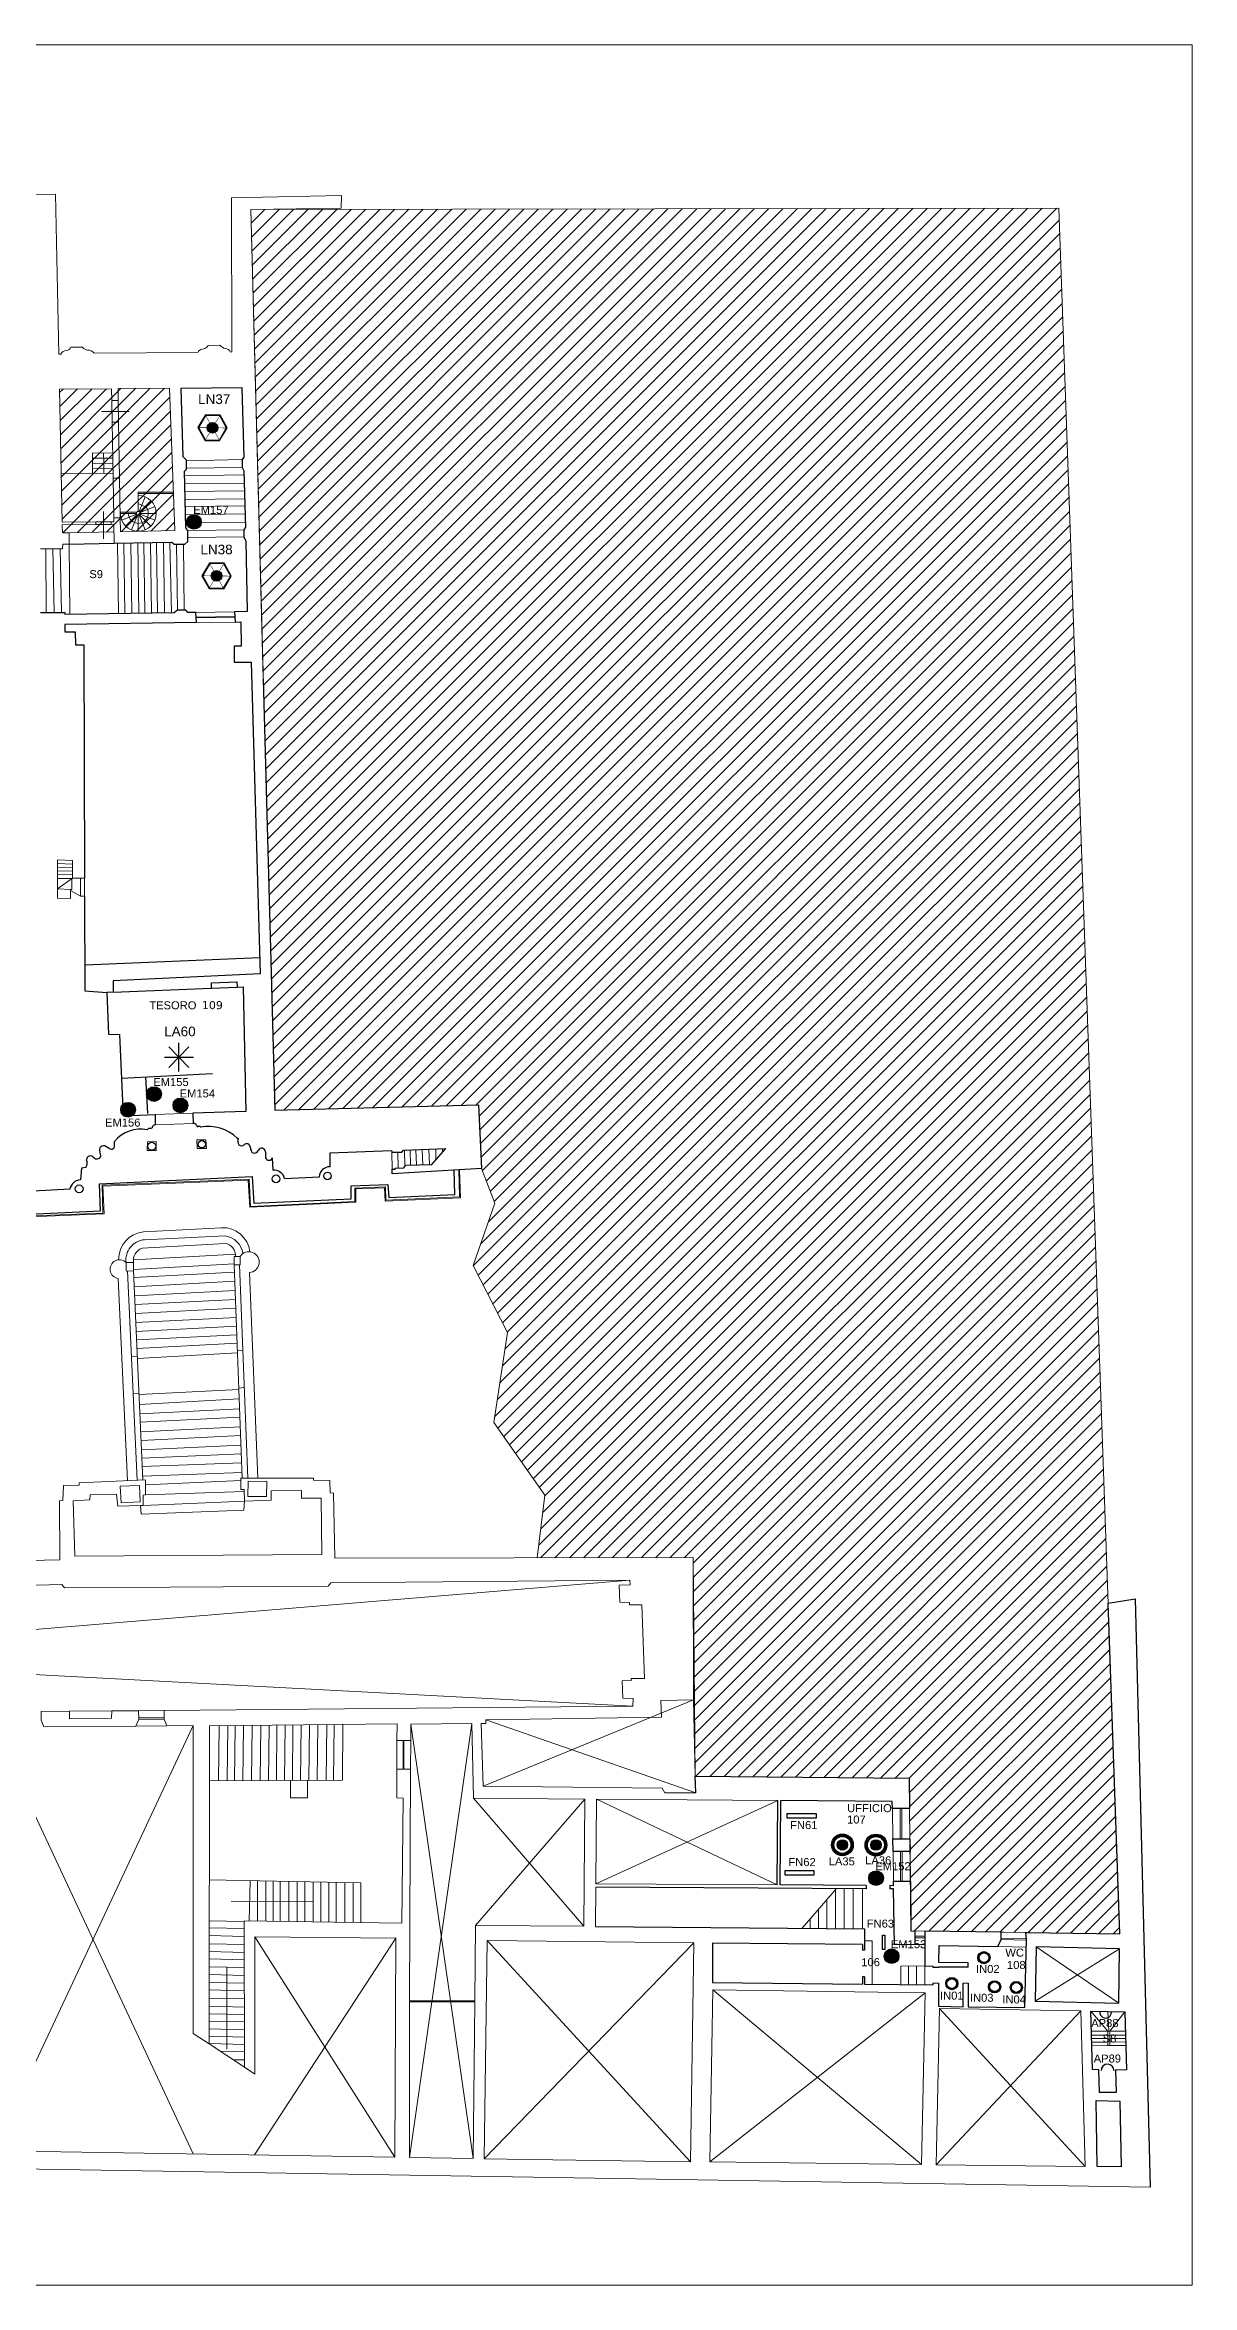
# Model space of a CAD drawing. Header units: metres. Extents: x 14 to 11854, y -8378 to 22.
# Drawn here: x 7553 to 11854, y -8378 to 22 of the extents above; entities that cross this region are included whole.
import ezdxf
from ezdxf.enums import TextEntityAlignment as Align

# ---------------------------------------------------------------- set-up
doc = ezdxf.new("R2010")
doc.units = ezdxf.units.M
doc.header["$LTSCALE"] = 0.0125
for name, color, linetype in [('CODICE EMERGENZE', 190, 'Continuous'), ('CODICE LAMPADINE', 150, 'Continuous'), ('LAMPADE DI EMERGENZA', 3, 'Continuous')]:
    doc.layers.add(name, color=color, linetype=linetype)
for name, color, linetype, lineweight in [('LAMPADINE', 30, 'Continuous', 30), ('MURI', 7, 'Continuous', 9), ('VANI', 66, 'Continuous', 9)]:
    doc.layers.add(name, color=color, linetype=linetype, lineweight=lineweight)
doc.styles.add('ducale_200', font='ARIAL.TTF', dxfattribs={"height": 1})
doc.styles.get("Standard").update_dxf_attribs({"font": 'romans.shx'})

# ---------------------------------------------------------------- blocks, each defined once
blk = doc.blocks.new('sospensione normale')
h = blk.add_hatch(color=256)
h.paths.add_polyline_path([(24193.1, 756.4, 1), (24171.9, 756.4, 1)], flags=16)
h.paths.add_polyline_path([(24176, 756.4, -1), (24189, 756.4, -1)], flags=0)
h.paths.add_polyline_path([(24195.1, 756.4, 1), (24169.9, 756.4, 1)])
for radius in [13.6, 12.6, 11.6, 10.6, 6.52]:
    blk.add_circle((24182.5, 756.4), radius)
blk = doc.blocks.new('FB')
h = blk.add_hatch(color=256)
edge = h.paths.add_edge_path(flags=16)
edge.add_arc((323.34, 430.98), 1.01, 0, 360)
edge = h.paths.add_edge_path()
edge.add_arc((323.34, 430.98), 1.27, 0, 360)
for radius in [1.27, 1.01]:
    blk.add_circle((323.34, 430.98), radius)
blk = doc.blocks.new('LANTERNA')
at = {"linetype": 'Continuous'}
h = blk.add_hatch(color=256, dxfattribs=at)
h.paths.add_polyline_path([(65.31, -45.84, 1), (69.69, -45.84, 1)])
h.paths.add_polyline_path([(69.48, -45.84, -1), (65.51, -45.84, -1)], flags=16)
h = blk.add_hatch(dxfattribs=at)
h.set_pattern_fill('ANSI37', color=256, scale=3.214976, style=0)
h.set_pattern_definition([(45, (-226.14574, -312.50277), (-0.2841664, 0.2841664), []), (135, (-226.14574, -312.50277), (-0.2841664, -0.2841664), [])])
edge = h.paths.add_edge_path()
edge.add_arc((67.5, -45.84), 1.98, 0, 360)
at = {"layer": 'LAMPADINE'}
h = blk.add_hatch(color=14, dxfattribs=at)
h.paths.add_polyline_path([(70.35, -50.95), (73.35, -45.93), (70.5, -40.81), (64.65, -40.72), (61.64, -45.75), (64.49, -50.87)], flags=16)
h.paths.add_polyline_path([(70.46, -51.16), (73.59, -45.93), (70.62, -40.61), (64.54, -40.52), (61.41, -45.75), (64.38, -51.06)])
at = {"linetype": 'Continuous'}
for radius in [2.19, 1.98]:
    blk.add_circle((67.5, -45.84), radius, dxfattribs=at)
at = {"layer": 'LAMPADINE', "color": 14, "const_width": 0.2}
for points in [[(61.41, -45.75), (65.31, -45.81)], [(64.54, -40.52), (66.43, -43.92)], [(70.62, -40.61), (68.62, -43.96)], [(69.69, -45.87), (73.59, -45.93)], [(66.37, -47.72), (64.38, -51.06)], [(68.57, -47.75), (70.46, -51.16)]]:
    blk.add_lwpolyline(points, dxfattribs=at)
at = {"layer": 'LAMPADINE', "color": 14}
for points in [[(70.46, -51.16), (73.59, -45.93), (70.62, -40.61), (64.54, -40.52), (61.41, -45.75), (64.38, -51.06)], [(70.35, -50.95), (73.35, -45.93), (70.5, -40.81), (64.65, -40.72), (61.64, -45.75), (64.49, -50.87)]]:
    blk.add_lwpolyline(points, close=True, dxfattribs=at)

msp = doc.modelspace()

# ---------------------------------------------------------------- hatches: boundary and pattern name
at = {"layer": 'LAMPADE DI EMERGENZA'}
for points in [[(8085, -1766.8, 1), (8139.9, -1766.8, 1)], [(7837.7, -3970.7, 1), (7892.7, -3970.7, 1)], [(7935.1, -3912, 1), (7990.1, -3912, 1)], [(8034, -3954.7, 1), (8089, -3954.7, 1)], [(10641.7, -6852.1, 1), (10696.7, -6852.1, 1)], [(10700.2, -7144.6, 1), (10755.2, -7144.6, 1)]]:
    msp.add_hatch(color=256, dxfattribs=at).paths.add_polyline_path(points)
at = {"layer": 'MURI'}
h = msp.add_hatch(dxfattribs=at)
h.set_pattern_fill('ANSI31', color=252, scale=12, style=0)
h.set_pattern_definition([(45, (-53395.85, -8595.714), (-26.940768, 26.940768), [])])
h.paths.add_polyline_path([(8325.1, -596), (8415, -3972.5), (9179, -3952.1), (9190.8, -4190.8), (9240.6, -4321.1), (9159.6, -4555.3), (9287.5, -4806.6), (9236.3, -5143), (9428.1, -5415.5), (9398.8, -5650.7), (9983.6, -5649.4), (9991.9, -6469.6), (10794.1, -6477.2), (10799.7, -7049.9), (11583.6, -7060.9), (11354.2, -590.5)])
h = msp.add_hatch(dxfattribs=at)
h.set_pattern_fill('ANSI31', color=252, scale=12, style=0)
h.paths.add_polyline_path([(7608.5, -1268.9), (7619.5, -1808.1), (8040.1, -1799.4), (8021.2, -1265.9)])

# ---------------------------------------------------------------- linework, layer by layer
at = {"layer": 'LAMPADE DI EMERGENZA'}
for centre in [(8112.4, -1766.8), (7865.2, -3970.7), (7962.6, -3912), (8061.5, -3954.7), (10669.2, -6852.1), (10727.7, -7144.6)]:
    msp.add_circle(centre, 27.5, dxfattribs=at)
at = {"layer": 'LAMPADINE'}
for p, q in [((8001.9, -3773.8), (8110.1, -3773.8)), ((8018.2, -3812.6), (8093.8, -3735.1)), ((8093.3, -3813), (8018.7, -3734.6)), ((8056, -3827.9), (8056, -3719.7))]:
    msp.add_line(p, q, dxfattribs=at)
for points in [[(10336.7, -6609.6), (10444.8, -6609.6), (10444.8, -6626.9), (10336.7, -6626.9)], [(10328.5, -6823.3), (10436.6, -6823.3), (10436.6, -6840.6), (10328.5, -6840.6)], [(10693.8, -7065.5), (10702.4, -7065.5), (10702.4, -7119.5), (10693.8, -7119.5)]]:
    msp.add_lwpolyline(points, close=True, dxfattribs=at)
for centre, radius, start, end in [((11530, -7354.6), 21.9, 179.20654, 359.20654), ((11537.2, -7573.7), 24.3, 359.59075, 179.59075)]:
    msp.add_arc(centre, radius, start, end, dxfattribs=at)
at = {"layer": 'MURI', "color": 252}
for p, q in [((7593.1, -538.6), (352.5, -669.7)), ((7618.7, -1767.8), (7608.5, -1268.9)), ((7803.6, -1267.5), (7804.4, -1311.8)), ((7804.4, -1311.8), (7828.4, -1311.6)), ((7828.4, -1311.6), (7827.7, -1267.3)), ((7805.8, -1393.5), (7829.8, -1393.3)), ((7809.3, -1603), (7805.8, -1393.5)), ((7829.8, -1393.3), (7833.3, -1602.8)), ((7833.3, -1602.8), (7809.3, -1603)), ((7835.8, -1751.8), (7811.8, -1752)), ((7811.8, -1752), (7812, -1766.4)), ((7836.7, -1803.6), (7835.8, -1751.8)), ((7744.8, -1766.9), (7618.7, -1767.8)), ((7618.9, -1777.4), (7744.9, -1776.5)), ((7619.5, -1808.1), (7618.9, -1777.4)), ((7644.8, -1807.9), (7619.5, -1808.1)), ((7644.8, -1850.3), (7644.8, -1807.9)), ((7744.9, -1776.5), (7744.8, -1766.9)), ((7812, -1766.4), (7802.4, -1766.4)), ((7802.4, -1766.4), (7802.6, -1776.1)), ((7812.2, -1776), (7813, -1846.9)), ((8040.1, -1799.4), (7836.7, -1803.6)), ((7600.9, -3034.2), (7600.8, -3177.7)), ((7657.3, -3037), (7600.9, -3034.2)), ((7657.7, -3102.1), (7657.3, -3037)), ((7702.1, -3102.1), (7657.7, -3102.1)), ((7600.8, -3177.7), (7649.7, -3178.4)), ((7649.7, -3178.4), (7649.8, -3148.8)), ((7649.8, -3148.8), (7687.2, -3170.4)), ((7682.2, -5370.1), (7931.2, -5358.9)), ((7682.2, -5378.6), (7682.2, -5370.1)), ((7931.2, -5358.9), (7931.2, -5415.4)), ((7931.2, -5358.9), (7931.2, -5358.9)), ((7931.2, -5358.9), (7931.2, -5358.9)), ((7931.2, -5358.9), (7931.2, -5358.9)), ((7931.2, -5377.3), (8287.6, -5360.7)), ((8287.6, -5352.8), (8561.1, -5352.6)), ((8287.6, -5395.3), (8287.6, -5352.8)), ((8287.6, -5352.8), (8287.6, -5352.8)), ((8561.1, -5352.6), (8561.1, -5359.5)), ((8561.1, -5359.5), (8622, -5361.4)), ((8622, -5361.4), (8623.6, -5406.7)), ((7607.9, -5437.1), (7621.1, -5435.6)), ((7609.3, -5658.6), (7607.9, -5437.1)), ((7621.1, -5435.6), (7622.8, -5379.9)), ((7622.8, -5379.9), (7682.2, -5378.6)), ((7722.6, -5434.1), (7659.2, -5437.4)), ((7659.2, -5437.4), (7665.6, -5644.4)), ((7722.7, -5415.2), (7722.6, -5434.1)), ((7821.7, -5412.8), (7722.7, -5415.2)), ((7826.7, -5457.1), (7821.7, -5412.8)), ((7912.3, -5454.6), (7826.7, -5457.1)), ((7921.4, -5454.2), (7912.3, -5454.6)), ((7931.2, -5415.4), (7921.4, -5415.5)), ((7921.4, -5415.5), (7921.4, -5454.2)), ((7931.2, -5415.4), (7931.2, -5415.4)), ((8300.7, -5395.2), (8287.6, -5395.3)), ((8301.4, -5438.5), (8300.7, -5395.2)), ((8402.3, -5434.4), (8301.4, -5438.5)), ((8515.5, -5398.3), (8402.3, -5400)), ((8402.3, -5400), (8402.3, -5434.4)), ((8515.6, -5427.2), (8515.5, -5398.3)), ((8588.9, -5427.7), (8515.6, -5427.2)), ((8592, -5638.8), (8588.9, -5427.7)), ((8623.6, -5406.7), (8635.3, -5408.2)), ((8635.3, -5408.2), (8641, -5652.3)), ((3056.4, -5755.5), (7609.3, -5658.6)), ((7665.6, -5644.4), (8592, -5638.8)), ((8641, -5652.3), (9983.6, -5649.4)), ((7616.9, -5751.4), (3038.5, -5852.3)), ((7627, -5763), (7616.9, -5751.4)), ((8615.4, -5757.1), (7627, -5763)), ((8625.6, -5745.2), (8615.4, -5757.1)), ((9745.8, -5734.4), (8625.6, -5745.2)), ((9706.5, -5754), (9747.1, -5752.5)), ((9708.9, -5817.4), (9706.5, -5754)), ((9747.1, -5752.5), (9745.8, -5734.4)), ((9744.6, -5819), (9708.9, -5817.4)), ((9744.8, -5827.7), (9744.6, -5819)), ((9791.7, -5827.6), (9744.8, -5827.7)), ((9801.7, -6102.9), (9791.7, -5827.6)), ((9717.6, -6112.4), (9750.8, -6110.3)), ((9720.2, -6177), (9717.6, -6112.4)), ((9750.8, -6102.9), (9801.7, -6102.9)), ((9750.8, -6110.3), (9750.8, -6102.9)), ((8001.2, -6223.4), (9757.2, -6207.6)), ((9758.8, -6178.7), (9720.2, -6177)), ((9757.2, -6207.6), (9758.8, -6178.7)), ((8000.9, -6255.7), (8001.2, -6223.4)), ((8010.2, -6280.3), (8000.9, -6255.7)), ((8109.7, -6279.7), (8010.2, -6280.3)), ((8110, -7435), (8109.7, -6279.7)), ((8171.2, -6281.4), (8168.8, -7473.5)), ((8873.8, -6273.5), (8171.2, -6281.4)), ((8873.5, -6335.7), (8873.8, -6273.5)), ((8925, -6274.2), (8924.8, -6335.7)), ((9154, -6272.7), (8925, -6274.2)), ((9160.9, -6552.3), (9154, -6272.7)), ((9206.7, -6272), (9188.7, -6272.5)), ((9188.7, -6272.5), (9196.9, -6507.7)), ((9207, -6258.3), (9206.7, -6272)), ((9864.6, -6248.4), (9207, -6258.3)), ((8924.8, -6335.7), (8873.5, -6335.7)), ((8872.4, -6550.4), (8873, -6443.1)), ((8873, -6443.1), (8924.3, -6443.1)), ((8924.3, -6443.1), (8920.6, -7311.8)), ((8896.3, -6552), (8872.4, -6550.4)), ((8891.9, -7020.8), (8896.3, -6552)), ((9196.9, -6507.7), (9867.2, -6514.8)), ((9577.2, -6555.6), (9160.9, -6552.3)), ((9160.9, -6552.3), (9573.5, -7032.6)), ((9168, -7028.9), (9577.2, -6555.6)), ((9573.5, -7032.6), (9577.2, -6555.6)), ((9618.7, -6873.4), (9621.2, -6556)), ((9618.7, -6873.4), (10300.9, -6561.2)), ((10300.9, -6561.2), (9621.2, -6556)), ((10298.5, -6877.5), (9621.2, -6556)), ((8301, -7012.1), (8891.9, -7020.8)), ((8302.2, -7561.1), (8301, -7012.1)), ((9165, -7311.8), (9168, -7028.9)), ((9168, -7028.9), (9573.5, -7032.6)), ((8869.3, -7076.8), (8340.2, -7071.7)), ((8340.2, -7071.7), (8341.2, -7587.4)), ((8865.4, -7898.5), (8869.3, -7076.8)), ((8920.6, -7311.8), (9165, -7311.8)), ((11538.2, -7425.4), (11474.5, -7350.7)), ((11541.7, -7425.4), (11538.1, -7351.8)), ((11545.2, -7425.4), (11601.7, -7352.9)), ((8168.8, -7473.5), (8110, -7435)), ((8341.2, -7587.4), (8302.2, -7561.1)), ((8302.2, -7561.1), (8302.2, -7561.1)), ((8302.2, -7561.1), (8302.2, -7561.1)), ((8341.2, -7587.4), (8341.2, -7587.4)), ((7362.7, -7873.5), (8865.4, -7898.5)), ((11696.9, -8010.1), (7221.7, -7938.7))]:
    msp.add_line(p, q, dxfattribs=at)
at = {"layer": 'MURI'}
for p, q in [((7605.7, -1137.8), (7593.1, -538.6)), ((8665.1, -543.7), (8253, -551.3)), ((8253, -551.3), (8254.4, -1129.7)), ((8664.8, -590.5), (8665.1, -543.7)), ((8325.1, -596), (8664.8, -590.5)), ((8372, -2355.1), (8325.1, -596)), ((7613.2, -1137.9), (7605.7, -1137.8)), ((7694.7, -1111.9), (7650.6, -1111.6)), ((8127.1, -1131.2), (7738.1, -1133.8)), ((8209.4, -1104.6), (8165.5, -1105.7)), ((8254.4, -1129.7), (8248, -1129.9)), ((7608.5, -1268.9), (7803.6, -1267.5)), ((7827.7, -1267.3), (8021.2, -1265.9)), ((8021.2, -1265.9), (8021.2, -1265.9)), ((8021.2, -1265.9), (8040.1, -1799.4)), ((7802.6, -1776.1), (7812.2, -1776)), ((7537.6, -1868.5), (7620.1, -1868.5)), ((7620.1, -1868.5), (7620.4, -1850.8)), ((7620.4, -1850.8), (7644.8, -1850.3)), ((7687.2, -3170.4), (7702.3, -3170.6)), ((9190.8, -4190.8), (9240.6, -4321.1)), ((9240.6, -4321.1), (9159.6, -4555.3)), ((9159.6, -4555.3), (9287.5, -4806.6)), ((9287.5, -4806.6), (9236.3, -5143)), ((9236.3, -5143), (9428.1, -5415.5)), ((9428.1, -5415.5), (9398.8, -5650.7)), ((9984.7, -6183.9), (9862.4, -6185.8)), ((9862.4, -6185.8), (9864.6, -6248.4)), ((9867.2, -6514.8), (9877.9, -6531.5)), ((9877.9, -6531.5), (9993.5, -6531.9)), ((10995.6, -7185.1), (11014.9, -7185.1)), ((10882, -7245.1), (10904.1, -7245.1)), ((10995.6, -7245.1), (11015, -7245.1))]:
    msp.add_line(p, q, dxfattribs=at)
at = {"layer": 'MURI', "linetype": 'ByBlock', "lineweight": 30}
for p, q in [((8064.7, -1265.4), (8292.2, -1262.4)), ((8064.7, -1265.4), (8064.7, -1265.4)), ((8071.8, -1523.5), (8064.7, -1265.4)), ((8292.2, -1262.4), (8299.1, -1523.7)), ((8084.2, -1535.6), (8071.8, -1523.5)), ((8076.4, -1577), (8084.2, -1568.9)), ((8081.6, -1788.7), (8076.4, -1577)), ((8084.2, -1568.9), (8084.2, -1535.6)), ((8299.1, -1523.7), (8292.5, -1533.4)), ((8292.5, -1533.4), (8292.5, -1562.4)), ((8292.5, -1562.4), (8299.4, -1575.1)), ((8299.4, -1575.1), (8305.7, -1786.5)), ((7813, -1846.9), (8029.6, -1842.6)), ((8029.6, -1842.6), (8037.9, -1850.6)), ((8078.4, -1850.5), (8088.9, -1839.8)), ((8089.1, -1799.4), (8081.6, -1788.7)), ((8088.9, -1839.8), (8089.1, -1799.4)), ((8305.7, -1786.5), (8298.9, -1796.6)), ((8298.9, -1796.6), (8298.9, -1822.5)), ((8298.9, -1822.5), (8307.2, -1839.5)), ((8307.2, -1839.5), (8312.4, -2103.2)), ((8037.9, -1850.6), (8078.4, -1850.5)), ((8050.1, -2097.7), (8038.5, -2107.8)), ((8081.8, -2098), (8050.1, -2097.7)), ((8089, -2107), (8081.8, -2098)), ((7537.1, -2106.4), (7628, -2106.1)), ((7628, -2106.1), (7628.5, -2113.7)), ((7628.6, -2151.3), (7628.4, -2179.1)), ((7628.4, -2179.1), (7667.2, -2179.4)), ((8038.5, -2107.8), (7628.5, -2113.7)), ((8121.6, -2144.3), (7628.6, -2151.3)), ((7667.2, -2179.4), (7667.9, -2228.2)), ((7822.2, -2150.8), (7822.2, -2150.8)), ((8119.8, -2106.5), (8089, -2107)), ((8121.6, -2144.3), (8119.8, -2106.5)), ((8312.4, -2103.2), (8264.8, -2104)), ((8264.8, -2104), (8266.5, -2142.3)), ((8266.5, -2142.3), (8287.6, -2142)), ((8287.6, -2142), (8289.2, -2232.8)), ((7667.9, -2228.2), (7699.7, -2227.9)), ((7699.7, -2227.9), (7702.1, -3102.1)), ((8289.2, -2232.8), (8263.1, -2233.4)), ((8263.1, -2233.4), (8263.4, -2293.3)), ((8263.4, -2293.3), (8326.4, -2293.3)), ((8326.4, -2293.3), (8361.1, -3461.1)), ((8372, -2355.1), (8401.4, -3459.3)), ((7702.3, -3170.6), (7703.3, -3525.2)), ((7703.3, -3525.2), (7785.8, -3531.4)), ((8361.1, -3461.1), (7809.1, -3487)), ((7809.1, -3487), (7809.1, -3487)), ((7809.1, -3487), (7809.1, -3530.5)), ((7809.1, -3530.5), (8178.5, -3515)), ((8178.5, -3494.5), (8273.1, -3491.1)), ((8178.5, -3515), (8178.5, -3494.5)), ((8273.1, -3491.1), (8274.7, -3511)), ((8274.7, -3511), (8296.8, -3510.1)), ((8296.8, -3510.1), (8307.3, -3977.6)), ((8401.4, -3459.3), (8415, -3972.5)), ((7785.8, -3531.4), (7792.3, -3687)), ((7785.8, -3531.4), (7785.8, -3531.4)), ((7792.3, -3687), (7833.6, -3688.8)), ((7833.6, -3688.8), (7847.3, -3993.2)), ((7840.9, -3852.5), (8182.3, -3835.5)), ((7939.6, -3985.4), (7932.5, -3848)), ((7847.3, -3993.2), (7967.4, -3989.1)), ((7967.4, -3989.1), (7967.3, -4027.7)), ((8307.3, -3977.6), (8108.5, -3984.3)), ((8108.5, -3984.3), (8110, -4022.2)), ((8415, -3972.5), (9179, -3952.1)), ((9179, -3952.1), (9190.8, -4190.8)), ((7797.3, -4118), (7782.6, -4109.1)), ((7691.1, -4189.4), (7686.7, -4233.9)), ((7706.9, -4187), (7691.1, -4189.4)), ((8380.2, -4128.6), (8380.6, -4151.7)), ((8406.1, -4150.8), (8407.9, -4197.8)), ((8622.7, -4184.7), (8623, -4132)), ((8623, -4132), (8852.4, -4123.9)), ((8852.4, -4123.9), (8853.9, -4130.6)), ((8853.9, -4130.6), (8891.1, -4130.6)), ((8891.1, -4130.6), (8897.9, -4122.4)), ((8897.9, -4122.4), (9056.7, -4116.4)), ((7646.8, -4269.2), (7509.4, -4275.7)), ((8452, -4229), (8582.4, -4222.7)), ((11539.7, -5821.4), (11640.8, -5804.4)), ((11583.6, -7060.9), (11539.7, -5821.4)), ((11640.8, -5804.4), (11696.9, -8010.1)), ((9993.5, -6531.9), (9991.9, -6469.6)), ((9991.9, -6469.6), (10794.1, -6477.2)), ((10794.1, -6477.2), (10795.2, -6591.2)), ((10298.5, -6877.5), (10300.9, -6561.2)), ((10310.5, -6877.6), (10312.9, -6561.3)), ((10730.1, -6564.1), (10312.9, -6561.3)), ((10730.6, -6591.2), (10730.1, -6564.1)), ((10795.2, -6591.2), (10730.6, -6591.2)), ((10632.2, -6891.6), (9618.6, -6885.4)), ((10632.3, -6879.6), (10310.5, -6877.6)), ((10632.3, -6879.6), (10632.2, -6891.6)), ((10720.7, -6880.1), (10720.6, -6892.1)), ((10735.1, -6880.2), (10720.7, -6880.1)), ((10735.3, -6892.2), (10720.6, -6892.1)), ((11233.6, -7082.6), (11231.5, -7055.6)), ((11231.5, -7055.6), (11583.6, -7060.9)), ((10618.1, -7100.4), (10618.1, -7121.9)), ((10626.1, -7121.9), (10618.1, -7121.9)), ((10626.1, -7100.5), (10626.1, -7121.9)), ((10814.9, -7101.1), (10738.6, -7101.6)), ((11227.7, -7336.5), (11233.6, -7082.6)), ((11579.1, -7320.6), (11581.7, -7116.8)), ((10618.1, -7221.9), (10618.1, -7248.9)), ((10626.1, -7221.9), (10618.1, -7221.9)), ((10626.1, -7221.9), (10626.1, -7249)), ((10882.6, -7185.1), (10904.8, -7185.1)), ((11014.9, -7185.1), (10904.8, -7185.1)), ((10904, -7251.6), (10903.4, -7332.5)), ((10995.4, -7334.4), (10995.6, -7245.1)), ((11015, -7245.1), (11015.1, -7334.3)), ((10903.4, -7332.5), (10995.4, -7334.4)), ((11015.1, -7334.3), (11227.7, -7336.5)), ((8865.4, -7898.5), (8865.4, -7898.5)), ((11696.9, -8010.1), (11696.9, -8010.1))]:
    msp.add_line(p, q, dxfattribs=at)
at = {"layer": 'MURI', "linetype": 'Continuous'}
for p, q in [((9983.6, -5649.4), (9984.7, -6183.9)), ((9617.4, -7033), (9618.6, -6885.4)), ((10298.5, -6877.5), (9618.7, -6873.4))]:
    msp.add_line(p, q, dxfattribs=at)
at = {"layer": 'MURI', "linetype": 'Continuous', "ltscale": 0.1}
msp.add_line((11854.5, -8378.1), (5934.5, -8378.1), dxfattribs=at)
for points in [[(5934.5, 21.9), (11854.5, 21.9)], [(11854.5, 21.9), (11854.5, -8378.1)]]:
    msp.add_lwpolyline(points, dxfattribs=at)
at = {"layer": 'MURI'}
for points in [[(8253, -551.3), (8665.1, -543.7)], [(7732.1, -1508.3), (7732.1, -1585.2)], [(8853.9, -4130.6), (8855.3, -4194), (8855.3, -4194)], [(8878.5, -4189.2), (8876.8, -4130.6)], [(8903.2, -4184), (8901.4, -4122.3)], [(8922.4, -4121.5), (8924.2, -4178.7)], [(8946.4, -4178), (8944, -4120.7)], [(8968, -4119.8), (8969.8, -4177.3)], [(8995.3, -4176.5), (8993.5, -4118.8)], [(9018.9, -4117.8), (9019.1, -4159.4)], [(9044.6, -4130.2), (9044.6, -4116.8)]]:
    msp.add_lwpolyline(points, dxfattribs=at)
at = {"layer": 'MURI', "color": 252}
for points in [[(8325.1, -596), (8415, -3972.5), (9179, -3952.1), (9190.8, -4190.8), (9240.6, -4321.1), (9159.6, -4555.3), (9287.5, -4806.6), (9236.3, -5143), (9428.1, -5415.5), (9398.8, -5650.7), (9983.6, -5649.4), (9991.9, -6469.6), (10794.1, -6477.2), (10799.7, -7049.9), (11583.6, -7060.9), (11354.2, -590.5), (8325.1, -596)], [(7804.4, -1311.8), (7805.8, -1393.5)], [(7828.4, -1311.6), (7829.8, -1393.3)], [(7766.3, -1352.6), (7869, -1352.6)], [(7807.7, -1509), (7732.1, -1508.3)], [(7774.2, -1585.5), (7774.2, -1541.6), (7773.2, -1508.6)], [(7809, -1585.9), (7614.9, -1584.1)], [(7808, -1528.2), (7732.1, -1527.5)], [(7808.4, -1547.4), (7732.1, -1546.7)], [(7808.7, -1566.6), (7732.1, -1565.9)], [(8299.9, -1591), (8076.8, -1594.8)], [(8292.5, -1533.4), (8084.2, -1538)], [(8292.5, -1562.4), (8084.2, -1565.7)], [(7809.3, -1603), (7811.8, -1752)], [(7833.3, -1602.8), (7835.8, -1751.8)], [(7903.6, -1655.1), (7903.6, -1659.9), (8035.2, -1659.9)], [(7903.6, -1655.1), (8035, -1655.1)], [(7903.6, -1727.7), (7903.6, -1659.9)], [(7906.4, -1728.2), (7929.4, -1672.7)], [(8300.8, -1621.2), (8077.5, -1622.8)], [(8301.6, -1649.8), (8078.2, -1652.7)], [(8302.5, -1679.8), (8079, -1682.7)], [(7773.6, -1830.5), (7773.6, -1727.8)], [(7896.4, -1730.1), (7835.5, -1730.1)], [(7896.4, -1734.9), (7835.5, -1734.9)], [(7896.9, -1737.6), (7841.5, -1760.6)], [(7898.5, -1740), (7856, -1782.4)], [(7900.8, -1741.5), (7877.9, -1797)], [(7903.6, -1697.6), (7933.3, -1711.7)], [(7903.6, -1742.1), (7903.6, -1802.2)], [(7906.4, -1741.5), (7929.4, -1797)], [(7908.7, -1729.8), (7951.2, -1687.3)], [(7908.7, -1740), (7951.2, -1782.4)], [(7910.3, -1732.1), (7965.8, -1709.1)], [(7910.3, -1737.6), (7965.8, -1760.6)], [(7910.8, -1734.9), (7970.9, -1734.9)], [(8303.3, -1706.1), (8079.6, -1709.1)], [(8304.2, -1736.4), (8080.4, -1741)], [(7812.5, -1804), (7644.8, -1807.9)], [(7744.8, -1766.9), (7802.4, -1766.4)], [(7744.9, -1776.5), (7802.6, -1776.1)], [(7825.3, -1846.7), (7829.3, -2110.8)], [(7848.9, -1846.2), (7853.8, -2110.5)], [(7875.9, -1845.7), (7879.1, -2110.1)], [(7901.8, -1845.2), (7905.4, -2109.8)], [(7924.9, -1844.7), (7928.6, -2109.4)], [(7949.1, -1844.2), (7952.7, -2109.1)], [(7971.9, -1843.8), (7975.8, -2108.7)], [(7997.7, -1843.3), (8001.7, -2108.4)], [(8021.8, -1842.8), (8027.9, -2108)], [(8305.2, -1767.6), (8081.1, -1769)], [(8298.9, -1822.5), (8089, -1825.7)], [(8298.9, -1796.6), (8089.1, -1799.4)], [(7557, -1868.5), (7558.9, -2106.3)], [(7583.9, -1868.5), (7588.1, -2106.2)], [(7611, -1868.5), (7615.4, -2106.2)], [(7644.9, -1850.5), (7647.2, -2113.5)], [(8047, -1850.6), (8050.1, -2097.7)], [(8072.9, -1850.5), (8076.2, -2098)], [(8119.8, -2106.5), (8264.8, -2104)], [(8120.6, -2123.7), (8265.6, -2121.7)], [(8120.8, -2126.5), (8265.7, -2124.5)], [(8121.6, -2144.3), (8266.5, -2142.3)], [(7657.4, -3050.1), (7600.9, -3048.3)], [(7657.5, -3064.1), (7600.9, -3062.3)], [(7657.6, -3076.4), (7600.9, -3074.7)], [(7657.7, -3090.6), (7600.9, -3088.7)], [(7600.9, -3142.7), (7657.7, -3102.1)], [(7654.6, -3104.3), (7600.9, -3104.1)], [(7649.8, -3144.7), (7654.3, -3145), (7654.6, -3104.3)], [(7687.2, -3170.4), (7687.1, -3102.1)], [(7702.1, -3102.1), (7702.3, -3170.6)], [(7600.9, -3142.7), (7649.8, -3144.7), (7649.8, -3148.8)], [(7885.3, -4534.1), (8268, -4512.5)], [(8285.2, -4521.1), (8263.2, -4520.9), (8263.3, -4552.1), (8285.3, -4552.1), (8285.2, -4521.1)], [(7862.7, -4576), (7899.3, -5360.4)], [(8263.3, -4548.3), (7885.9, -4570.3)], [(7920.4, -5359.4), (7886.1, -4574.7)], [(7887.2, -4599.8), (8264.4, -4579.8)], [(8265.6, -4613.5), (7888.7, -4635.1)], [(8293.7, -5352.8), (8263.3, -4552.1)], [(8282.7, -4552.1), (8314, -5352.8)], [(7890.2, -4668.1), (8267, -4649.1)], [(8268.2, -4682), (7891.6, -4701.3)], [(7893.1, -4734.6), (8269.5, -4714.8)], [(8270.8, -4749.3), (7894.6, -4768.6)], [(7896.1, -4802.8), (8272, -4781.8)], [(8273.3, -4815), (7897.4, -4833.2)], [(7898.8, -4865.5), (8274.5, -4846.6)], [(7877.7, -4897.1), (7900.1, -4895.2)], [(8275.9, -4882.5), (7900.5, -4903.6)], [(8295.2, -4872.3), (8275.5, -4873.6)], [(7884.2, -5035.2), (7906.2, -5033.4)], [(7906.4, -5039.2), (8281.1, -5019.8)], [(8280.9, -5014.3), (8300.7, -5012.5)], [(8282.4, -5055.3), (7908, -5076.4)], [(7909.6, -5111.6), (8283.8, -5091.9)], [(8285, -5124.2), (7910.9, -5142.9)], [(7912.5, -5179.1), (8286.4, -5159.8)], [(8287.7, -5192.8), (7913.9, -5210.7)], [(7915.5, -5245.8), (8289, -5228.8)], [(8290.3, -5261.4), (7916.8, -5277)], [(7918.2, -5308.9), (8291.6, -5295.4)], [(8292.9, -5330.5), (7919.8, -5344.9)], [(8316.1, -5364.1), (8385.6, -5364.9), (8384.4, -5421.1), (8314.4, -5421), (8316.1, -5364.1)], [(7910.6, -5441.5), (7907.9, -5379.8), (7836.2, -5382.7), (7839.3, -5444.5), (7910.6, -5441.5)], [(8301.4, -5438.5), (8299.8, -5472.1), (7914.1, -5487), (7912.3, -5454.6)], [(7921.4, -5415.5), (7921.4, -5454.2)], [(7921.4, -5454.2), (8301.4, -5438.5)], [(7931.2, -5415.4), (8300.8, -5402.4)], [(9745.8, -5734.4), (3054, -6290.1)], [(3038.5, -5852.3), (9757.2, -6207.6)], [(9984.7, -6183.9), (9196.9, -6507.7)], [(7361.6, -6287.9), (8110, -7886)], [(8109.7, -6279.7), (7362.7, -7873.5)], [(7646.4, -6226.2), (7804.3, -6225.2)], [(7894.9, -6282.2), (8010.2, -6280.3)], [(7905.1, -6224.8), (8001.2, -6223.7)], [(7905.2, -6250.7), (8000.9, -6250.2)], [(7905.2, -6256.1), (8000.9, -6255.7)], [(8670.1, -6275.8), (8669.1, -6484.9), (8170.7, -6487.2)], [(8204.7, -6487), (8206.8, -6281)], [(8237.3, -6486.9), (8239.4, -6280.6)], [(8264.9, -6486.7), (8267, -6280.3)], [(8295.9, -6486.6), (8297.9, -6280)], [(8328.4, -6486.4), (8330.4, -6279.6)], [(8361, -6486.3), (8363, -6279.2)], [(8391.9, -6486.1), (8393.9, -6278.9)], [(8423.2, -6278.5), (8421.2, -6486)], [(8452.1, -6485.9), (8454.1, -6278.2)], [(8483.4, -6277.9), (8481.4, -6485.7)], [(8514.4, -6277.5), (8512.3, -6485.6)], [(8545.3, -6277.2), (8543.3, -6485.4)], [(8576.2, -6276.8), (8574.2, -6485.3)], [(8610.3, -6276.4), (8608.4, -6485.1)], [(8638, -6276.1), (8636.1, -6485)], [(9154, -6272.7), (8920.2, -7898.8)], [(8925, -6274.2), (9158.6, -7902.9)], [(9207, -6258.3), (9993.5, -6531.9)], [(8873, -6443.1), (8873.5, -6335.7)], [(8896.2, -6443.1), (8896.2, -6335.7)], [(8899.5, -6443.1), (8899.5, -6335.7)], [(8924.3, -6443.1), (8924.8, -6335.7)], [(8538.2, -6485.5), (8538.1, -6550.5), (8474.7, -6550.4), (8474.7, -6485.8)], [(10732.4, -6705.1), (10730.6, -6591.2)], [(10759.5, -6705.1), (10759.5, -6591.2)], [(10766.1, -6705.1), (10766.1, -6591.2)], [(10795.2, -6591.2), (10796.3, -6705.1)], [(10734.9, -6862.9), (10733.1, -6752.3)], [(10761.2, -6862.9), (10761.2, -6752.3)], [(10767.7, -6862.9), (10767.7, -6752.3)], [(10796.8, -6752.3), (10797.9, -6862.9)], [(8738.4, -7018.5), (8738.3, -6869), (8170, -6858.9)], [(8322.6, -6861.6), (8319.3, -7012.4)], [(8351.1, -6862.1), (8351, -7012.9)], [(8382, -6862.7), (8382, -7013.3)], [(8409.6, -6863.2), (8409.6, -7013.7)], [(8435.7, -6863.6), (8435.7, -7014.1)], [(8468.2, -6864.2), (8468.2, -7014.6)], [(8499.1, -6864.8), (8499.1, -7015)], [(8528.4, -6865.3), (8528.4, -7015.5)], [(8559.3, -6865.8), (8559.3, -7015.9)], [(8588.6, -6866.4), (8588.6, -7016.3)], [(8617.9, -6866.9), (8617.9, -7016.8)], [(8617.9, -6867), (8617.9, -7016.8)], [(8645.6, -6867.4), (8645.6, -7017.2)], [(8678.1, -6867.9), (8678.1, -7017.7)], [(8709.1, -6868.5), (8709.1, -7018.1)], [(8252.3, -6938.4), (8296.2, -6939.2), (8559.3, -6940.9)], [(10521.5, -6890.9), (10391.8, -7040)], [(10453.6, -7040.6), (10453.6, -6968.9)], [(10484.5, -7040.8), (10484.5, -6933.4)], [(10517.1, -7041.1), (10517.1, -6896)], [(10549.6, -7041.4), (10549.6, -6891.1)], [(10583.8, -6891.3), (10583.8, -7041.8)], [(10618.5, -7042.1), (10618, -6891.5)], [(8168.8, -7011.8), (8301, -7015)], [(8169.6, -7037.9), (8301.1, -7041)], [(10422.7, -7040.3), (10422.7, -7004.5)], [(10811.4, -7050.1), (10852.3, -7051)], [(11138.4, -7054.9), (11231.5, -7055.6)], [(8301.2, -7101.2), (8169.5, -7098.1)], [(8301.3, -7130.5), (8169.5, -7127.4)], [(8301.1, -7070.3), (8169.6, -7067.2)], [(8339.6, -7889.8), (8869.3, -7076.8)], [(8340.2, -7071.7), (8865.4, -7898.5)], [(9973.8, -7915.9), (9985.9, -7094.6), (9211.9, -7085.2), (9199.9, -7904.8), (9973.8, -7915.9)], [(9985.9, -7094.6), (9199.9, -7904.8)], [(9211.9, -7085.2), (9973.8, -7915.9)], [(10626.1, -7087.5), (10655.4, -7087.5), (10655.4, -7102.2), (10655.4, -7249.3)], [(10814.9, -7069.5), (10852.3, -7069.5)], [(10814.9, -7075.6), (10852.3, -7075.6)], [(10814.9, -7101.1), (10852.3, -7101.1)], [(11125.3, -7107.9), (11233, -7110.4)], [(11138.7, -7077.3), (11138.7, -7077.3), (11233.4, -7079)], [(11138.7, -7082.5), (11138.7, -7082.5), (11233.6, -7084.2)], [(11581.7, -7116.8), (11265.3, -7312.8)], [(11269, -7109.6), (11579.1, -7320.6)], [(8301.5, -7216.8), (8169.3, -7213.6)], [(8301.3, -7158.2), (8169.4, -7155.1)], [(8301.4, -7187.5), (8169.4, -7184.4)], [(8235.5, -7493), (8235.9, -7449.1), (8235.4, -7185.9)], [(10852.3, -7181.2), (10762.8, -7181.9), (10762.8, -7250.3)], [(10790.5, -7250.5), (10790.5, -7181.7)], [(10821.4, -7250.8), (10821.4, -7181.4)], [(10852.3, -7181.2), (10851.7, -7251.1)], [(8301.7, -7304.8), (8169.1, -7301.5)], [(8301.5, -7246.2), (8169.2, -7242.9)], [(8301.6, -7273.9), (8169.2, -7270.5)], [(10057.4, -7270.4), (10852.9, -7282), (10840, -7925.8), (10046.1, -7916.2), (10057.4, -7270.4)], [(10046.1, -7916.2), (10852.9, -7282)], [(10840, -7925.8), (10057.4, -7270.4)], [(8301.8, -7363.4), (8169, -7360.1)], [(8301.8, -7391), (8169, -7387.7)], [(8301.7, -7335.7), (8169.1, -7332.4)], [(8920.6, -7315.3), (8920.2, -7898.8), (9158.6, -7902.9), (9164.9, -7315.3), (8920.6, -7315.3)], [(10894.5, -7927), (11437.2, -7349.7)], [(10907.4, -7341), (11452.7, -7932.7)], [(8168.8, -7444.7), (8302, -7448)], [(8168.8, -7472.3), (8302, -7475.7)], [(8168.8, -7473.5), (8302.2, -7561.1)], [(8168.9, -7417), (8301.9, -7420.3)], [(11476.6, -7425.7), (11538.2, -7425.4)], [(11538.2, -7440.3), (11477, -7440.6)], [(11538.2, -7453.4), (11477.3, -7453.7)], [(11538.2, -7466.4), (11477.7, -7466.7)], [(11545.2, -7425.4), (11603.9, -7425.2)], [(11604.3, -7440.1), (11545.2, -7440.4)], [(11604.7, -7453.1), (11545.2, -7453.4)], [(11545.2, -7466.4), (11605.1, -7466.1)], [(8209.9, -7500.5), (8302.1, -7503.2)], [(8260.1, -7533.4), (8302.2, -7533.4)], [(11478.1, -7480.7), (11538.2, -7479.7)], [(11545.2, -7479.8), (11605.5, -7479.1)]]:
    msp.add_lwpolyline(points, dxfattribs=at)
at = {"layer": 'MURI', "linetype": 'ByBlock', "lineweight": 30}
for points in [[(7644.8, -1850.3), (7813, -1846.9)], [(8359.3, -3401.6), (7703, -3428.7)], [(7518.5, -3463), (7369, -3466.6), (7377.3, -3826.5), (7392, -3826.6), (7398, -3980.9), (7381.1, -3981.1), (7389.2, -4367.1), (7761.9, -4349.8), (7758.5, -4248.4), (8330.3, -4221.3), (8336.9, -4321.3), (8701.5, -4305.3), (8702.1, -4256.3), (8839.2, -4250.8), (8843.3, -4300.5), (9090.5, -4288.7), (9087.8, -4197)], [(8178.5, -3515), (8274.7, -3511)], [(7809.1, -3530.5), (7785.8, -3531.4)], [(9190.8, -4190.8), (8855.6, -4210.9), (8855.3, -4194), (8855.3, -4194), (8867.1, -4193.8), (8867.1, -4189.4), (8899.2, -4188.8), (8907.1, -4179.3), (9004.3, -4176.2)], [(9004.3, -4176.3), (9056.9, -4116.1)], [(10732.4, -6705.1), (10796.3, -6705.1), (10796.8, -6752.3), (10733.1, -6752.3), (10732.4, -6705.1)], [(10735.1, -6880.2), (10734.9, -6862.9), (10797.9, -6862.9), (10799.7, -7049.9), (10814.9, -7050.2), (10814.9, -7101.1), (10738.6, -7101.6)], [(10517.1, -6890.9), (10517.1, -6890.9)], [(10738.6, -7101.6), (10735.3, -6892.2)], [(9617.4, -7033), (10626.5, -7042.1), (10626.1, -7100.5)], [(11138.7, -7082.5), (11138.4, -7054.9), (10852.3, -7051), (10852.3, -7181.2), (10882.7, -7181.4)], [(10618.1, -7100.4), (10056.6, -7095.4), (10056.5, -7243.7), (10618.1, -7248.9)], [(11014.9, -7185.1), (11014.9, -7169.3), (10905, -7168.1), (10905.7, -7104.9), (11125.3, -7107.9), (11138.7, -7082.5)], [(10882.7, -7181.4), (10882.6, -7185.1)], [(10626.1, -7249), (10881.9, -7251.4)], [(10882, -7245.1), (10881.9, -7251.6)], [(10904.1, -7245.1), (10904, -7251.6)], [(11601.7, -7352.9), (11601.7, -7352.9), (11608.2, -7570.1), (11608.2, -7570.1), (11566.5, -7572.4), (11568.9, -7655.5), (11507.3, -7655.4), (11504.4, -7570.9), (11480.5, -7569.3), (11474.5, -7350.7), (11474.5, -7350.7), (11474.5, -7350.7), (11601.7, -7352.9)], [(11588.6, -7933.8), (11498.9, -7933.7), (11494.6, -7685.8), (11583.2, -7687.8), (11588.6, -7933.8)]]:
    msp.add_lwpolyline(points, dxfattribs=at)
at = {"layer": 'MURI', "linetype": 'Continuous'}
for points in [[(7472.7, -3453.9), (7352.9, -3455.1), (7362.8, -3837.6), (7376.3, -3837.8), (7380.2, -3969.5), (7364.9, -3969.6), (7376.1, -4376.9), (7775.2, -4361.1), (7771.4, -4258), (8315.9, -4235), (8321.3, -4336.2), (8719.4, -4318), (8719.4, -4267.8), (8826.1, -4263.4), (8829.4, -4313.2), (9111, -4300.8), (9108.2, -4195.8)], [(7518.5, -3456.7), (7356.2, -3459.1), (7366.1, -3834.4), (7379.5, -3834.4), (7383.2, -3972.6), (7368, -3972.8), (7378.2, -4373.1), (7771.3, -4358.4), (7768.8, -4254.1), (8319.1, -4231.4), (8324.7, -4333.3), (8716, -4314.8), (8716, -4264.5), (8830.1, -4260.1), (8832.3, -4309.6), (9107.8, -4297.7), (9105.3, -4195.9)], [(7967.3, -4027.7), (8110, -4022.2)], [(7967.4, -3989.1), (8108.5, -3984.3)], [(7937.5, -4124.3), (7937.9, -4090.8), (7970.2, -4090.6), (7970.5, -4124.3), (7937.5, -4124.3)], [(8157, -4083.8), (8159, -4116.7), (8124, -4116.7), (8122.8, -4084.2), (8157, -4083.8)], [(9984.7, -6183.9), (9991.9, -6469.6)]]:
    msp.add_lwpolyline(points, dxfattribs=at)
at = {"layer": 'MURI', "color": 252}
for points, format in [([(7829.9, -4533.7, -0.392579), (7923.6, -4429.3), (8215.3, -4413.3, -0.399372), (8321.7, -4503.6)], "xyb"), ([(7858, -4544, -0.424436), (7926.6, -4458.2), (8229.2, -4444.2, -0.331701), (8296.5, -4509.8)], "xyb"), ([(7858, -4544, 1.401114), (7828.5, -4603.6), (7863.6, -5362)], "xyb"), ([(7885.6, -4543.9, -0.346605), (7917.8, -4489.6), (8229, -4472, -0.385324), (8268.3, -4520.9)], "xyb"), ([(8285.2, -4521.1, -1.622535), (8320.3, -4581.4), (8351.4, -5352.8)], "xyb"), ([(8573, -6381.1, 0, 28.8, 0), (8529.1, -6381.9, 0, 0, 0), (8266, -6383.5, 0, 0, 0)], "xyseb"), ([(10618.2, -6966.8, 0, 28.8, 0), (10574.3, -6966, 0, 0, 0), (10456.6, -6965.5, 0, 0, 0)], "xyseb"), ([(10847.4, -7221.1, 0, 28.8, 0), (10803.5, -7220.3, 0, 0, 0), (10762.8, -7219.5, 0, 0, 0)], "xyseb")]:
    msp.add_lwpolyline(points, format=format, dxfattribs=at)
for points in [[(7886.1, -4574.7), (7885.6, -4543.9), (7858, -4544), (7858.8, -4576.3)], [(7646.4, -6226.2), (7539, -6226.6), (7539, -6259.8), (7549.6, -6285.2), (7894.9, -6282.2), (7905.3, -6255.9), (7905.1, -6224.8), (7804.3, -6225.2), (7802.8, -6252), (7646.4, -6254.8)], [(11452.7, -7932.7), (11437.2, -7349.7), (10907.4, -7341), (10894.5, -7927)], [(11538.2, -7425.4), (11545.2, -7425.4), (11545.2, -7479.8), (11538.2, -7479.7)]]:
    msp.add_lwpolyline(points, close=True, dxfattribs=at)
at = {"layer": 'MURI', "linetype": 'ByBlock', "lineweight": 30}
msp.add_lwpolyline([(11579.1, -7320.6), (11581.7, -7116.8), (11269, -7109.6), (11265.3, -7312.8)], close=True, dxfattribs=at)
at = {"layer": 'MURI', "color": 252}
msp.add_circle((7903.6, -1734.9), 7.21, dxfattribs=at)
at = {"layer": 'MURI', "linetype": 'ByBlock', "lineweight": 30}
for centre, radius in [((7954.2, -4107.6), 14.9), ((8142.1, -4100.5), 13.8), ((7682, -4267.3), 14.7), ((8420, -4230.1), 14.5), ((8612.9, -4219.2), 14)]:
    msp.add_circle(centre, radius, dxfattribs=at)
at = {"layer": 'MURI'}
for centre, radius, start, end in [((7634.9, -1148.4), 24.1, 89.91912, 154.06814), ((7631.2, -1103.6), 21, 280.22158, 337.70805), ((7716.8, -1097), 26.7, 213.89779, 262.32916), ((7716.4, -1151), 27.8, 38.4629, 96.41806), ((8148.4, -1142.2), 24, 101.51284, 152.81416), ((8142.4, -1091.7), 27, 272.50805, 328.70055), ((8247, -1065.5), 54.3, 226.06897, 252.26568), ((8229.8, -1136.5), 19.4, 20.03527, 88.01671)]:
    msp.add_arc(centre, radius, start, end, dxfattribs=at)
at = {"layer": 'MURI', "color": 252}
for centre, radius, start, end in [((7903.6, -1734.9), 67.3, 180, 90), ((7903.8, -1734.9), 37.5, 179.98558, 38.18632)]:
    msp.add_arc(centre, radius, start, end, dxfattribs=at)
at = {"layer": 'MURI', "linetype": 'ByBlock', "lineweight": 30}
for centre, radius, start, end in [((7967.1, -4039.5), 11.9, 89.34202, 176.85748), ((8111.8, -4032.4), 10.4, 12.06616, 100.17133), ((8127.5, -4028.6), 5.8, 196.07834, 280.05172), ((7773.3, -4121.3), 15.3, 52.79431, 210.66021), ((7802.4, -4107.3), 11.9, 244.52288, 330.12231), ((7755.3, -4097.7), 59.5, 344.88226, 7.22732), ((7912.5, -4171), 127.2, 78.8588, 140.57657), ((7946.8, -4052), 11.3, 79.46448, 148.74357), ((7948.2, -4027.8), 13.1, 272.89048, 302.63945), ((8132.4, -4039.3), 6.29, 33.83262, 127.17004), ((8165.5, -4191.7), 158.4, 46.3549, 100.16634), ((8277.3, -4073.8), 4.08, 232.93762, 280.97609), ((8310.3, -4086.5), 33.4, 165.01275, 209.3043), ((8290.9, -4090.9), 15.4, 230.84109, 308.06181), ((8310.3, -4111.3), 12.9, 1.36896, 139.88876), ((8388.3, -4102.7), 65.7, 187.29485, 203.22639), ((8366.3, -4129.1), 13.9, 2.28354, 153.77297), ((7686.2, -4170.5), 26.4, 321.40415, 25.56574), ((7724.7, -4158.5), 14.7, 32.37223, 182.53684), ((7748.7, -4139.3), 16.1, 224.31132, 332.5962), ((7712.3, -4146.1), 50.7, 359.31072, 19.59218), ((8339.2, -4117.8), 15.6, 223.65059, 340.6504), ((8393.2, -4146.6), 13.6, 202.0037, 342.03524), ((8413.3, -4236.9), 39.5, 11.62194, 97.92327), ((8621.9, -4224.3), 39.6, 88.84471, 177.76035), ((7689.6, -4277.4), 43.6, 93.76871, 169.23129)]:
    msp.add_arc(centre, radius, start, end, dxfattribs=at)

# ---------------------------------------------------------------- block references
at = {"layer": 'LAMPADINE'}
for name, p, xscale, yscale, zscale in [('LANTERNA', (7572.2, -999.9), 9.033835601789178, 9.033835601793726, 9.033835601794319), ('LANTERNA', (7587.5, -1555.3), 9.033835601789178, 9.033835601793726, 9.033835601794319), ('sospensione normale', (-62004.4, -8996.5), 3, 3, 3), ('sospensione normale', (-61878.4, -8996.9), 3, 3, 3), ('FB', (5231.8, -14936.9), 18.06767120359291, 18.06767120358836, 18.06767120358864), ('FB', (5111.3, -15034.2), 18.06767120359291, 18.06767120358836, 18.06767120358864), ('FB', (5271.8, -15046.1), 18.06767120359291, 18.06767120358836, 18.06767120358864), ('FB', (5353.2, -15048.7), 18.06767120359291, 18.06767120358836, 18.06767120358864)]:
    msp.add_blockref(name, p, dxfattribs=dict(at, xscale=xscale, yscale=yscale, zscale=zscale))

# ---------------------------------------------------------------- texts
at = {"layer": 'CODICE EMERGENZE', "style": 'ducale_200'}
for s, p in [('EM157', (8109.6, -1736.9)), ('EM155', (7959.8, -3882.1)), ('EM154', (8058.7, -3924.7)), ('EM156', (7778.9, -4034.1)), ('EM152', (10666.4, -6822.2)), ('EM153', (10724.9, -7114.6))]:
    msp.add_text(s, height=30, dxfattribs=at).set_placement(p)
at = {"layer": 'CODICE LAMPADINE', "width": 1534, "attachment_point": 1, "line_spacing_factor": 0.75, "style": 'ducale_200'}
for s, insert, char_height in [('LN37', (8128, -1288.4), 36.14), ('LN38 ', (8136.8, -1852.2), 36.14), ('LA60', (8000.8, -3659.2), 36.14), ('FN61', (10347.2, -6638), 30), ('FN62', (10340.7, -6776.7), 30), ('LA35', (10491.9, -6774.1), 30), ('LA36', (10628.6, -6770.1), 30), ('FN63', (10634.5, -7007.4), 30), ('IN02', (11044, -7177.4), 30), ('IN01', (10909, -7277.5), 30), ('IN03', (11021.2, -7285.4), 30), ('IN04', (11142.6, -7291.7), 30)]:
    msp.add_mtext(s, dxfattribs=dict(at, insert=insert, char_height=char_height))
at = {"layer": 'CODICE LAMPADINE', "char_height": 30, "width": 1534, "attachment_point": 1, "style": 'ducale_200'}
for s, insert in [('AP88', (11476, -7380.2)), ('AP89', (11485.2, -7513.3))]:
    msp.add_mtext(s, dxfattribs=dict(at, insert=insert))
at = {"layer": 'MURI', "linetype": 'ByBlock', "lineweight": 30, "style": 'ducale_200'}
for s, p in [('TESORO', (8033.4, -3594.3)), ('UFFICIO', (10644.6, -6604.5)), ('WC', (11189, -7146.2))]:
    msp.add_text(s, height=30, dxfattribs=at).set_placement(p, align=Align.CENTER)
at = {"layer": 'VANI', "color": 161, "linetype": 'Continuous', "char_height": 30, "width": 2778.72, "attachment_point": 1}
for s, insert in [('{\\fArial|b0|i0|c0|p34;S9}', (7720.1, -1947.7)), ('{\\fArial|b0|i0|c0|p34;S8}', (11519.1, -7438.2))]:
    msp.add_mtext(s, dxfattribs=dict(at, insert=insert))
at = {"layer": 'VANI', "linetype": 'Continuous', "char_height": 30, "width": 2778.7, "attachment_point": 1}
for s, insert in [('{\\fVerdana|b0|i0|c0|p34;109}', (8142.3, -3563.7)), ('{\\fArial|b0|i0|c0|p34;107}', (10560.7, -6617.1)), ('{\\fArial|b0|i0|c0|p34;106}', (10614, -7152)), ('{\\fArial|b0|i0|c0|p34;108}', (11160.2, -7162.4))]:
    msp.add_mtext(s, dxfattribs=dict(at, insert=insert))

doc.saveas('drawing.dxf')
